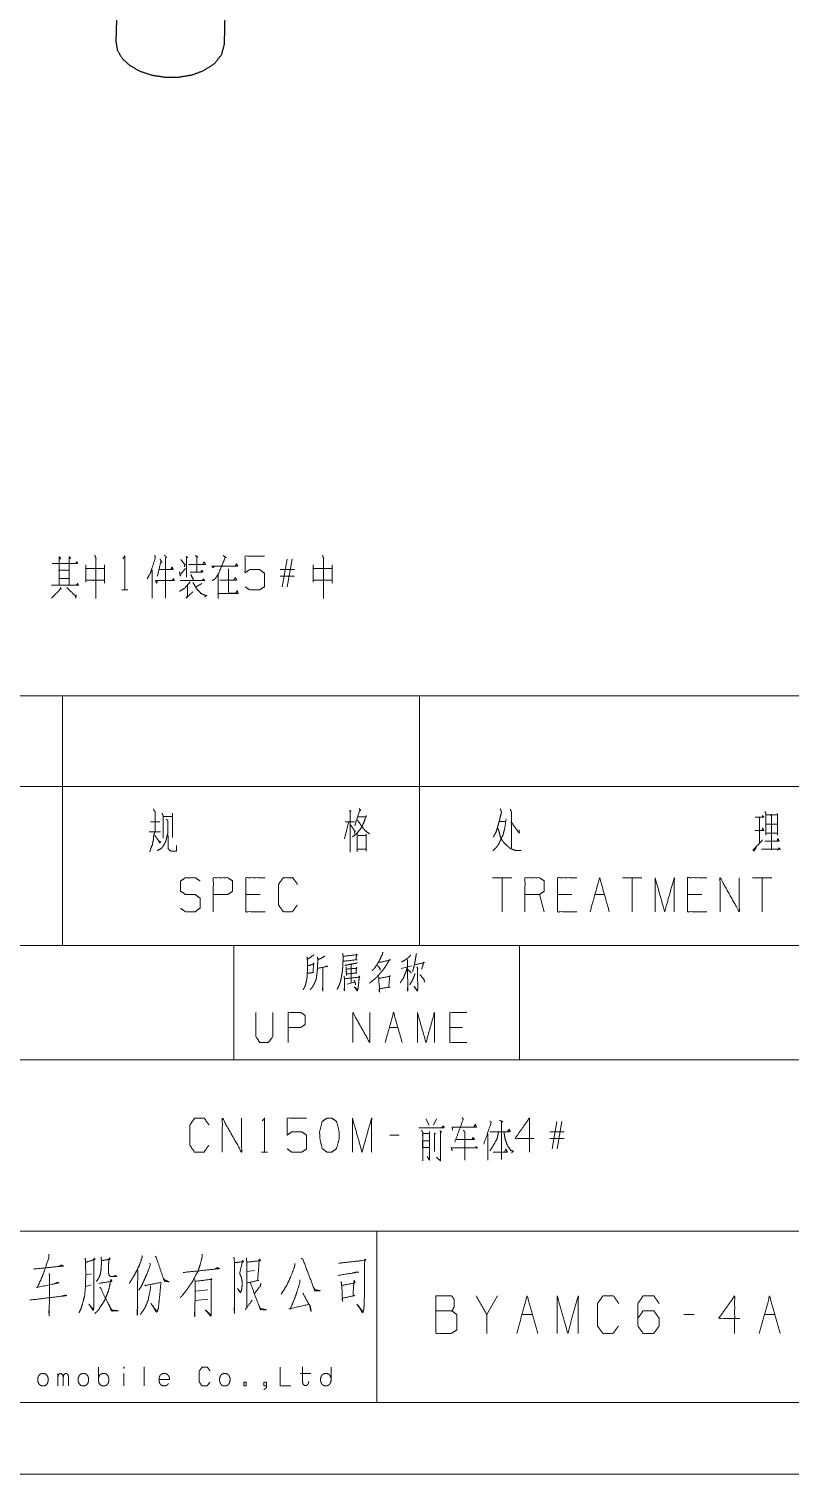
# Model space of a CAD drawing. Header units: millimetres. Extents: x 0 to 420, y 0 to 297.
# Drawn here: x 310.6 to 363.9, y 0 to 101.1 of the extents above; entities that cross this region are included whole.
import ezdxf

# ---------------------------------------------------------------- set-up
doc = ezdxf.new("R2010")
doc.units = ezdxf.units.MM
doc.layers.add('101', color=7, linetype='Continuous', true_color=0xffffff)

msp = doc.modelspace()

# ---------------------------------------------------------------- linework, layer by layer
at = {"layer": '101', "color": 92, "linetype": 'Continuous', "lineweight": 25}
for p, q in [((319.36, 206.63), (316.74, 100.24)), ((324.34, 100.06), (326.94, 205.72))]:
    msp.add_line(p, q, dxfattribs=at)
at = {"layer": '101', "color": 72, "linetype": 'Continuous', "lineweight": 18}
for p, q in [((328.39, 62.1), (328.73, 64.03)), ((329.08, 64.03), (328.74, 62.1)), ((319.27, 63.28), (319.27, 61.3)), ((329.24, 63.3), (328.23, 63.3)), ((329.24, 62.83), (328.23, 62.83)), ((317.15, 61.88), (317.57, 61.88)), ((322.75, 62.33), (322.37, 62.1)), ((283, 54.46), (313, 54.46)), ((313, 54.46), (338, 54.46)), ((313, 54.46), (313, 48.11)), ((338, 54.46), (368, 54.46)), ((338, 54.46), (338, 48.11)), ((283, 48.11), (313, 48.11)), ((313, 48.11), (313, 37)), ((313, 48.11), (338, 48.11)), ((338, 48.11), (368, 48.11)), ((338, 48.11), (338, 37)), ((319.15, 45.65), (319.82, 45.65)), ((320.1, 46.03), (320.7, 46.03)), ((320.7, 46.25), (320.7, 44.55)), ((333.02, 45.6), (332.74, 44.45)), ((343.6, 45.68), (344.03, 45.68)), ((361.81, 45.95), (361.81, 44.13)), ((319.06, 44.95), (319.87, 44.95)), ((362.25, 45.48), (363.03, 45.48)), ((344.45, 41.74), (343.11, 41.74)), ((343.78, 41.74), (343.78, 39.36)), ((353.56, 41.74), (352.21, 41.74)), ((352.88, 41.74), (352.88, 39.36)), ((362.66, 41.74), (361.32, 41.74)), ((361.99, 41.74), (361.99, 39.36)), ((326.85, 40.56), (325.84, 40.56)), ((346.73, 39.36), (346.39, 40.56)), ((348.67, 40.56), (347.66, 40.56)), ((350.27, 40.56), (350.94, 40.56)), ((357.77, 40.56), (356.76, 40.56)), ((283, 37), (313, 37)), ((313, 37), (338, 37)), ((338, 37), (368, 37)), ((333.22, 35.67), (333.2, 34.36)), ((336.72, 35.38), (337.43, 35.58)), ((332.92, 34.28), (333.47, 34.43)), ((335.89, 31.26), (336.48, 31.26)), ((341.01, 31.26), (340.12, 31.26)), ((338.43, 24.86), (338.68, 24.41)), ((339.19, 24.86), (338.98, 24.41)), ((347.28, 22.76), (347.61, 24.68)), ((347.96, 24.68), (347.63, 22.76)), ((336.58, 23.73), (335.91, 23.73)), ((342.78, 23.81), (342.78, 21.96)), ((348.12, 23.96), (347.12, 23.96)), ((348.12, 23.48), (347.12, 23.48)), ((326.93, 22.53), (327.35, 22.53)), ((342.04, 22.78), (341.95, 22.96)), ((344.03, 22.73), (343.94, 22.53)), ((338.52, 22.23), (338.7, 21.96)), ((323.85, 14.45), (323.66, 14.35)), ((326.44, 14.25), (325.93, 14.18)), ((315.02, 14.01), (314.63, 13.94)), ((315, 13.25), (314.63, 13.14)), ((323.17, 12.9), (322.32, 12.8)), ((322.32, 12.14), (323.17, 12.25)), ((343.45, 12.47), (342.71, 11.17)), ((345.17, 11.17), (345.91, 11.17)), ((357.23, 11.17), (356.49, 11.17)), ((362.14, 11.17), (362.88, 11.17)), ((315.51, 6.52), (315.51, 7.48)), ((318.71, 7.5), (318.71, 6.17)), ((312.68, 6.17), (312.68, 7.04)), ((317.3, 7.04), (317.3, 6.17)), ((329.66, 7.04), (330.39, 7.04))]:
    msp.add_line(p, q, dxfattribs=at)
at = {"layer": '101', "color": 133, "linetype": 'Continuous', "lineweight": 18}
for p, q in [((235, 37), (415, 37)), ((325, 37), (325, 29)), ((345, 37), (345, 29)), ((235, 29), (415, 29)), ((285, 17), (394, 17)), ((335, 17), (335, 5)), ((25, 5), (415, 5)), ((235, 5), (415, 5)), ((0, 0), (420, 0))]:
    msp.add_line(p, q, dxfattribs=at)
at = {"layer": '101', "color": 92, "linetype": 'Continuous', "lineweight": 25}
for points, knots in [([(316.74, 100.24), (316.84, 99.65), (317.17, 99.08), (317.72, 98.58), (318.43, 98.18), (319.28, 97.9), (320.21, 97.76), (321.15, 97.77), (322.06, 97.92), (322.87, 98.22)], [0, 0, 0.082155, 0.17113, 0.270958, 0.382292, 0.503167, 0.62994, 0.758073, 0.882839, 1, 1]), ([(322.87, 98.22), (323.65, 98.72), (324.15, 99.36), (324.34, 100.06)], [0, 0, 0.376778, 0.704976, 1, 1])]:
    msp.add_open_spline(points, degree=1, knots=knots, dxfattribs=at)
at = {"layer": '101', "color": 72, "linetype": 'Continuous', "lineweight": 18}
for points, knots in [([(312.76, 64.2), (312.88, 64.1), (312.77, 64), (312.77, 64.2), (312.77, 62.2), (312.77, 63.73), (312.26, 63.73), (314.08, 63.73), (313.46, 63.73), (313.46, 64.18), (313.46, 62.2), (313.46, 63.25), (312.76, 63.25), (312.76, 62.68), (313.46, 62.68), (313.46, 62.2), (312.23, 62.2), (314.13, 62.2), (314.05, 62.33), (313.96, 62.2)], [0, 0, 0.009716, 0.018618, 0.030834, 0.152987, 0.246129, 0.277435, 0.388626, 0.426409, 0.453894, 0.574521, 0.638651, 0.681832, 0.716951, 0.760132, 0.789143, 0.86471, 0.9813, 0.99065, 1, 1]), ([(313.48, 64.05), (313.57, 64.13), (313.46, 64.2)], [0, 0, 0.471557, 1, 1]), ([(313.92, 63.73), (314.01, 63.85), (314.06, 63.73)], [0, 0, 0.529932, 1, 1]), ([(315.26, 64.3), (315.35, 64.08), (315.33, 64.13), (315.33, 61.28), (315.33, 62.55), (314.66, 62.55), (315.93, 62.55), (315.93, 62.35), (315.93, 63.63), (315.93, 63.38), (314.63, 63.38), (314.63, 63.63), (314.63, 62.43)], [0, 0, 0.022286, 0.027174, 0.289921, 0.407465, 0.469385, 0.586709, 0.605147, 0.722692, 0.74574, 0.866322, 0.88937, 1, 1]), ([(317.22, 64.05), (317.36, 64.25), (317.36, 61.88)], [0, 0, 0.093486, 1, 1]), ([(319.46, 64.3), (319.5, 64.13), (319.25, 63.35), (319.16, 63.05), (319.05, 62.88), (318.93, 62.65)], [0, 0, 0.101083, 0.561692, 0.738766, 0.854618, 1, 1]), ([(319.83, 64.05), (319.96, 63.78), (319.89, 63.88), (319.64, 62.83)], [0, 0, 0.200665, 0.282157, 1, 1]), ([(320.15, 64.3), (320.29, 64.13), (320.22, 64.2), (320.22, 61.3)], [0, 0, 0.069699, 0.101632, 1, 1]), ([(321.28, 64), (321.58, 63.63), (321.58, 63.7), (321.54, 63.5)], [0, 0, 0.633412, 0.732278, 1, 1]), ([(321.65, 64.23), (321.77, 64.13), (321.68, 64.2), (321.68, 62.78)], [0, 0, 0.093574, 0.161755, 1, 1]), ([(321.83, 63.65), (323.03, 63.65), (322.92, 63.83), (322.83, 63.73)], [0, 0, 0.780464, 0.913342, 1, 1]), ([(322.29, 64.28), (322.48, 64.18), (322.41, 64.2), (322.41, 63.13), (321.93, 63.13), (322.85, 63.13), (322.75, 63.25), (322.66, 63.1)], [0, 0, 0.070461, 0.094626, 0.44107, 0.594866, 0.891065, 0.943892, 1, 1]), ([(324.26, 64.28), (324.47, 64.13), (324.4, 64.18), (323.94, 63.05), (323.77, 62.78), (323.68, 62.65), (323.48, 62.53)], [0, 0, 0.114304, 0.152403, 0.687105, 0.830943, 0.898298, 1, 1]), ([(325.78, 62.1), (326.11, 61.88), (326.8, 61.88), (327.14, 62.1), (327.14, 63.05), (326.8, 63.3), (326.11, 63.3), (325.78, 63.08), (325.78, 64.25), (327.14, 64.25)], [0, 0, 0.062229, 0.168345, 0.230571, 0.376816, 0.441264, 0.547379, 0.609609, 0.79049, 1, 1]), ([(331.2, 64.3), (331.29, 64.08), (331.27, 64.13), (331.27, 61.28), (331.27, 62.55), (330.6, 62.55), (331.87, 62.55), (331.87, 62.35), (331.87, 63.63), (331.87, 63.38), (330.56, 63.38), (330.56, 63.63), (330.56, 62.43)], [0, 0, 0.022286, 0.027175, 0.289922, 0.407467, 0.469388, 0.58671, 0.605148, 0.722693, 0.745741, 0.866322, 0.88937, 1, 1]), ([(319.76, 63.3), (320.75, 63.3), (320.68, 63.48), (320.59, 63.3)], [0, 0, 0.720073, 0.857382, 1, 1]), ([(321.19, 63.15), (321.26, 62.83), (321.24, 62.93), (321.61, 63.38)], [0, 0, 0.326889, 0.426695, 1, 1]), ([(321.99, 62.95), (322.13, 62.65), (322.16, 62.7), (322.16, 62.55)], [0, 0, 0.610909, 0.723701, 1, 1]), ([(323.64, 63.53), (323.55, 63.43), (323.48, 63.53), (325.27, 63.53), (325.2, 63.7), (325.09, 63.58)], [0, 0, 0.055754, 0.106913, 0.85267, 0.931517, 1, 1]), ([(323.89, 63.05), (323.89, 61.28), (323.89, 61.63), (325.3, 61.63), (325.23, 61.83), (325.13, 61.65), (324.63, 61.65), (324.63, 63.35), (324.63, 62.55), (324.01, 62.55), (325.2, 62.55), (325.11, 62.75), (324.99, 62.6)], [0, 0, 0.193637, 0.231819, 0.386074, 0.409215, 0.431539, 0.485528, 0.670984, 0.758258, 0.825745, 0.954935, 0.978789, 1, 1]), ([(312.84, 62.05), (312.91, 61.93), (312.9, 61.98), (312.23, 61.3)], [0, 0, 0.124997, 0.171159, 1, 1]), ([(313.3, 62.05), (313.96, 61.4), (313.96, 61.53), (313.92, 61.3)], [0, 0, 0.723286, 0.82134, 1, 1]), ([(319.64, 62.53), (319.6, 62.35), (319.51, 62.53), (320.84, 62.53), (320.75, 62.68), (320.72, 62.55)], [0, 0, 0.089081, 0.186896, 0.84832, 0.935185, 1, 1]), ([(321.95, 62.45), (321.67, 62.13), (321.53, 61.98), (321.19, 61.78)], [0, 0, 0.41915, 0.619717, 1, 1]), ([(321.24, 62.53), (322.96, 62.53), (322.87, 62.65), (322.78, 62.55)], [0, 0, 0.856803, 0.93331, 1, 1]), ([(321.76, 62.2), (321.76, 61.48), (321.65, 61.3), (322.13, 61.75)], [0, 0, 0.457254, 0.586308, 1, 1]), ([(322.13, 62.4), (322.37, 62), (322.67, 61.65), (323.03, 61.48), (323.1, 61.5), (322.96, 61.38)], [0, 0, 0.295856, 0.586011, 0.834126, 0.881292, 1, 1]), ([(319.36, 46.55), (319.48, 46.35), (319.48, 45), (319.39, 44.7), (319.36, 44.38), (319.29, 44.03), (319.2, 43.83), (319.11, 43.55)], [0, 0, 0.076125, 0.513098, 0.614331, 0.720148, 0.835726, 0.906504, 1, 1]), ([(333.78, 46.58), (333.88, 46.43), (333.81, 46.45), (333.46, 45.37)], [0, 0, 0.132126, 0.186059, 1, 1]), ([(343.65, 46.55), (343.74, 46.33), (343.65, 46), (343.62, 45.83), (343.55, 45.6), (343.48, 45.35), (343.41, 45.12), (343.35, 44.93), (343.27, 44.77), (343.16, 44.6)], [0, 0, 0.116541, 0.278918, 0.364993, 0.478696, 0.603951, 0.71766, 0.817412, 0.901346, 1, 1]), ([(344.36, 46.53), (344.43, 46.35), (344.43, 43.83)], [0, 0, 0.06955, 1, 1]), ([(320.26, 45.83), (320.38, 45.73), (320.38, 44.85), (320.3, 44.6), (320.26, 44.38), (320.19, 44.2), (320.05, 43.95), (319.91, 43.78), (319.62, 43.63)], [0, 0, 0.062435, 0.405831, 0.509895, 0.599279, 0.673351, 0.786072, 0.874364, 1, 1]), ([(319.96, 46.25), (320.05, 46.1), (320.05, 44.5)], [0, 0, 0.098129, 1, 1]), ([(333.09, 46.45), (333.19, 46.35), (333.14, 46.43), (333.14, 43.53), (333.14, 45.65), (332.79, 45.65), (333.44, 45.65)], [0, 0, 0.023247, 0.037896, 0.500409, 0.839319, 0.895699, 1, 1]), ([(333.71, 46), (334.26, 46), (334.27, 46.1), (334.11, 45.62), (333.88, 45.18), (333.62, 44.85), (333.3, 44.6)], [0, 0, 0.220966, 0.26192, 0.463932, 0.667691, 0.836831, 1, 1]), ([(333.64, 45.78), (333.81, 45.55), (334.01, 45.25), (334.18, 45.05), (334.5, 44.8)], [0, 0, 0.21756, 0.48939, 0.692342, 1, 1]), ([(344.06, 45.85), (343.95, 45.12), (343.88, 44.9), (343.85, 44.73), (343.74, 44.55), (343.65, 44.35), (343.6, 44.2), (343.48, 44), (343.37, 43.85), (343.14, 43.63)], [0, 0, 0.296653, 0.392139, 0.46442, 0.547269, 0.635793, 0.700209, 0.795421, 0.869798, 1, 1]), ([(344.4, 45.65), (344.98, 44.85), (344.98, 45.08)], [0, 0, 0.814824, 1, 1]), ([(361.49, 45.98), (362.1, 45.98), (362.02, 46.08), (361.99, 45.95)], [0, 0, 0.704243, 0.847777, 1, 1]), ([(362.17, 46.38), (362.25, 46.22), (362.25, 44.73), (362.25, 44.85), (363.07, 44.85), (363.07, 44.73), (363.07, 46.22), (363.07, 46.13), (362.25, 46.13), (362.64, 46.13), (362.64, 43.73), (361.94, 43.73), (363.28, 43.73), (363.19, 43.78), (363.17, 43.83), (363.07, 43.67)], [0, 0, 0.016856, 0.162098, 0.174201, 0.252928, 0.265031, 0.410272, 0.419955, 0.498682, 0.536334, 0.76872, 0.837175, 0.967244, 0.977077, 0.982211, 1, 1]), ([(319.47, 44.7), (319.82, 44.18), (319.87, 44.23), (319.73, 44.33)], [0, 0, 0.720064, 0.802978, 1, 1]), ([(320.4, 44.7), (320.4, 43.78), (320.49, 43.65), (320.63, 43.6), (320.99, 43.6), (320.99, 43.98)], [0, 0, 0.472764, 0.551003, 0.627661, 0.808338, 1, 1]), ([(333.18, 45.43), (333.48, 44.95), (333.48, 45.02), (333.44, 44.83)], [0, 0, 0.668993, 0.75826, 1, 1]), ([(333.62, 44.8), (333.62, 43.55), (333.62, 43.73), (334.26, 43.73), (334.26, 43.6), (334.26, 44.8), (334.26, 44.68), (333.69, 44.68)], [0, 0, 0.306605, 0.34953, 0.505604, 0.536265, 0.830605, 0.861265, 1, 1]), ([(343.48, 45.2), (343.55, 45.02), (343.6, 44.83), (343.64, 44.65), (343.81, 44.3), (343.9, 44.2), (344.15, 43.95), (344.29, 43.83), (344.47, 43.73), (344.71, 43.65), (344.94, 43.65), (345.12, 43.63)], [0, 0, 0.075192, 0.15762, 0.228747, 0.384949, 0.438119, 0.578251, 0.653441, 0.734337, 0.837345, 0.928883, 1, 1]), ([(361.48, 45.05), (362.1, 45.05), (362.02, 45.2), (361.99, 45.08)], [0, 0, 0.676561, 0.857934, 1, 1]), ([(361.57, 43.85), (361.41, 43.6), (361.34, 43.67), (362.02, 44.38)], [0, 0, 0.214427, 0.289033, 1, 1]), ([(362.17, 44.3), (363.17, 44.3), (363.1, 44.48), (363.03, 44.33)], [0, 0, 0.739673, 0.878255, 1, 1]), ([(321.27, 39.59), (321.6, 39.36), (322.29, 39.36), (322.63, 39.61), (322.63, 40.31), (322.29, 40.56), (321.62, 40.56), (321.27, 40.79), (321.27, 41.51), (321.62, 41.74), (322.29, 41.74), (322.63, 41.51)], [0, 0, 0.068037, 0.184055, 0.25452, 0.372335, 0.4428, 0.555844, 0.626371, 0.748393, 0.81892, 0.931964, 1, 1]), ([(323.56, 39.36), (323.56, 41.74), (324.57, 41.74), (324.91, 41.51), (324.91, 40.79), (324.55, 40.56), (323.56, 40.56)], [0, 0, 0.401147, 0.571311, 0.639588, 0.762044, 0.832821, 1, 1]), ([(327.18, 39.36), (325.84, 39.36), (325.84, 41.74), (327.18, 41.74)], [0, 0, 0.26539, 0.73461, 1, 1]), ([(329.44, 39.84), (329.11, 39.36), (328.45, 39.36), (328.12, 39.84), (328.12, 41.26), (328.45, 41.74), (329.12, 41.74), (329.46, 41.26)], [0, 0, 0.114568, 0.243366, 0.357936, 0.638584, 0.753154, 0.885433, 1, 1]), ([(345.38, 39.36), (345.38, 41.74), (346.39, 41.74), (346.73, 41.51), (346.73, 40.79), (346.39, 40.56), (345.38, 40.56)], [0, 0, 0.400951, 0.571036, 0.639278, 0.761673, 0.829915, 1, 1]), ([(349, 39.36), (347.66, 39.36), (347.66, 41.74), (349, 41.74)], [0, 0, 0.26539, 0.73461, 1, 1]), ([(349.94, 39.36), (350.61, 41.74), (351.28, 39.36)], [0, 0, 0.499999, 1, 1]), ([(354.49, 39.36), (354.49, 41.74), (355.16, 39.36), (355.83, 41.74), (355.83, 39.36)], [0, 0, 0.245192, 0.500001, 0.754808, 1, 1]), ([(358.11, 39.36), (356.76, 39.36), (356.76, 41.74), (358.11, 41.74)], [0, 0, 0.26539, 0.73461, 1, 1]), ([(359.04, 39.36), (359.04, 41.74), (360.38, 39.36), (360.38, 41.74)], [0, 0, 0.317574, 0.682426, 1, 1]), ([(332.63, 36.46), (332.64, 36.26), (332.64, 35.91), (332.63, 35.58), (332.61, 35.36), (332.58, 35.07), (332.53, 34.83), (332.49, 34.56), (332.42, 34.36), (332.35, 34.16), (332.22, 33.92)], [0, 0, 0.076503, 0.212087, 0.33934, 0.424292, 0.535105, 0.630037, 0.733301, 0.813245, 0.895183, 1, 1]), ([(335.42, 36.53), (335.4, 36.37), (335.22, 36.02), (335.11, 35.8), (334.98, 35.6), (334.83, 35.38), (334.67, 35.22)], [0, 0, 0.101774, 0.363754, 0.525154, 0.678922, 0.85608, 1, 1]), ([(337.78, 36.44), (337.76, 36.33), (337.68, 35.87), (337.62, 35.56), (337.51, 35.18)], [0, 0, 0.086565, 0.451629, 0.696477, 1, 1]), ([(330.63, 36.35), (330.57, 36.31), (330.14, 36.02), (330.11, 36.2), (330.16, 36.02), (330.16, 35.45), (330.14, 35.09), (330.13, 34.85), (330.1, 34.61), (330.05, 34.39), (329.99, 34.16), (329.91, 34.01), (329.85, 33.88)], [0, 0, 0.024363, 0.186803, 0.243942, 0.302154, 0.485024, 0.597668, 0.675195, 0.753199, 0.825098, 0.89819, 0.953346, 1, 1]), ([(330.19, 35.03), (330.22, 35.05), (330.58, 35.11), (330.54, 35.09), (330.58, 35.78), (330.61, 35.69), (330.18, 35.58)], [0, 0, 0.022681, 0.239273, 0.269981, 0.676983, 0.732557, 1, 1]), ([(331.36, 36.26), (331.11, 36.09), (330.88, 36.02), (330.85, 36.2), (330.88, 35.93), (330.86, 35.67), (330.85, 35.38), (330.83, 35.14), (330.8, 34.92), (330.77, 34.67), (330.72, 34.5), (330.64, 34.36), (330.57, 34.21), (330.49, 34.08), (330.41, 33.97), (330.33, 33.88)], [0, 0, 0.096319, 0.172937, 0.229415, 0.313416, 0.396985, 0.487495, 0.564125, 0.634336, 0.711437, 0.768975, 0.817388, 0.871906, 0.920319, 0.962889, 1, 1]), ([(330.86, 35.4), (331.57, 35.53), (331.52, 35.56), (331.44, 35.51)], [0, 0, 0.834819, 0.895271, 1, 1]), ([(331.22, 35.45), (331.22, 33.81), (331.21, 33.92), (331.22, 34.1)], [0, 0, 0.849783, 0.907772, 1, 1]), ([(332.67, 36.24), (333.64, 36.35), (333.59, 36.39), (333.55, 36), (333.63, 36), (332.66, 35.89)], [0, 0, 0.39108, 0.416924, 0.577585, 0.60892, 1, 1]), ([(333.63, 35.8), (333.58, 35.75), (333.19, 35.69), (332.97, 35.64), (332.77, 35.6)], [0, 0, 0.07226, 0.516589, 0.766867, 1, 1]), ([(332.85, 35.49), (332.86, 35.34), (332.89, 34.89), (332.88, 35), (333.61, 35.07), (333.55, 35.07), (333.59, 35.47), (333.63, 35.4), (332.86, 35.34)], [0, 0, 0.056492, 0.217482, 0.258029, 0.525926, 0.548635, 0.694164, 0.720796, 1, 1]), ([(335.2, 35.84), (335.25, 35.82), (335.95, 35.98), (335.9, 36.02), (335.78, 35.8), (335.64, 35.56), (335.5, 35.36), (335.34, 35.16), (335.17, 34.96), (334.98, 34.76), (334.78, 34.58), (334.62, 34.47), (334.5, 34.36)], [0, 0, 0.017093, 0.254607, 0.275864, 0.359629, 0.452278, 0.53264, 0.616084, 0.70281, 0.792986, 0.881828, 0.944963, 1, 1]), ([(335.03, 35.6), (335.06, 35.58), (335.23, 35.38), (335.25, 35.27), (335.19, 35.42)], [0, 0, 0.066028, 0.519581, 0.712132, 1, 1]), ([(337.15, 35.47), (337.06, 35.18), (336.95, 34.94), (336.86, 34.69), (336.76, 34.56), (336.65, 34.39)], [0, 0, 0.251918, 0.474135, 0.691326, 0.826694, 1, 1]), ([(337.37, 36.35), (337.34, 36.26), (337.14, 36.09), (336.92, 35.93), (336.73, 35.84)], [0, 0, 0.111856, 0.433088, 0.752703, 1, 1]), ([(337.15, 36.02), (337.17, 34.28), (337.18, 33.79), (337.15, 33.88), (337.17, 34.08)], [0, 0, 0.691283, 0.883884, 0.921006, 1, 1]), ([(337.81, 35.49), (337.89, 35.38), (337.85, 35.4), (337.87, 34.23), (337.87, 33.94), (337.85, 33.79), (337.61, 34.14), (337.85, 33.83)], [0, 0, 0.051678, 0.066298, 0.513635, 0.623349, 0.682727, 0.848098, 1, 1]), ([(337.65, 35.64), (338.35, 35.8), (338.29, 35.82), (338.15, 35.34)], [0, 0, 0.557066, 0.608364, 1, 1]), ([(332.72, 34.85), (332.74, 34.65), (332.75, 34.14), (332.74, 33.81), (332.72, 33.9), (332.75, 34.12)], [0, 0, 0.147471, 0.523364, 0.768667, 0.835021, 1, 1]), ([(332.75, 34.67), (333.81, 34.78), (333.78, 34.85), (333.77, 34.74), (333.72, 34.23), (333.7, 34.03), (333.64, 33.81), (333.44, 34.1), (333.66, 33.88)], [0, 0, 0.374083, 0.399749, 0.43883, 0.61759, 0.687458, 0.767887, 0.891105, 1, 1]), ([(333.42, 34.56), (333.49, 34.39), (333.52, 34.25)], [0, 0, 0.579215, 1, 1]), ([(335.11, 34.81), (335.14, 34.74), (335.17, 34.19), (335.19, 34.12), (335.19, 33.72), (335.17, 33.9), (335.17, 33.97), (335.94, 34.08), (335.84, 34.08), (335.92, 34.89), (335.95, 34.85), (335.9, 34.83), (335.15, 34.69)], [0, 0, 0.018828, 0.160986, 0.178485, 0.280676, 0.326272, 0.343303, 0.542024, 0.566111, 0.777126, 0.791033, 0.804348, 1, 1]), ([(337.17, 35.31), (337.37, 35.14), (337.42, 35.05)], [0, 0, 0.729109, 1, 1]), ([(337.67, 35.03), (337.65, 34.92), (337.48, 34.52), (337.31, 34.25)], [0, 0, 0.129619, 0.632946, 1, 1]), ([(338.03, 34.96), (338.31, 34.61), (338.35, 34.43)], [0, 0, 0.711821, 1, 1]), ([(326.54, 32.3), (326.54, 30.62), (326.82, 30.2), (327.41, 30.2), (327.73, 30.62), (327.73, 32.3)], [0, 0, 0.337151, 0.438599, 0.557782, 0.662849, 1, 1]), ([(328.8, 30.2), (328.8, 32.3), (329.69, 32.3), (329.99, 32.1), (329.99, 31.46), (329.68, 31.26), (328.8, 31.26)], [0, 0, 0.401145, 0.571312, 0.639588, 0.762043, 0.832818, 1, 1]), ([(333.33, 30.2), (333.33, 32.3), (334.51, 30.2), (334.51, 32.3)], [0, 0, 0.317574, 0.682426, 1, 1]), ([(337.85, 30.2), (337.85, 32.3), (338.45, 30.2), (339.04, 32.3), (339.04, 30.2)], [0, 0, 0.245192, 0.5, 0.754808, 1, 1]), ([(341.3, 30.2), (340.12, 30.2), (340.12, 32.3), (341.3, 32.3)], [0, 0, 0.265389, 0.734611, 1, 1]), ([(323.24, 23.01), (322.91, 22.53), (322.25, 22.53), (321.92, 23.01), (321.92, 24.43), (322.25, 24.91), (322.92, 24.91), (323.26, 24.43)], [0, 0, 0.114567, 0.243366, 0.357935, 0.638584, 0.753154, 0.885433, 1, 1]), ([(324.19, 22.53), (324.19, 24.91), (325.54, 22.53), (325.54, 24.91)], [0, 0, 0.317574, 0.682426, 1, 1]), ([(327, 24.71), (327.14, 24.91), (327.14, 22.53)], [0, 0, 0.093491, 1, 1]), ([(328.73, 22.76), (329.06, 22.53), (329.75, 22.53), (330.09, 22.76), (330.09, 23.71), (329.75, 23.96), (329.06, 23.96), (328.73, 23.73), (328.73, 24.91), (330.09, 24.91)], [0, 0, 0.062227, 0.168345, 0.230572, 0.376816, 0.441264, 0.547382, 0.609609, 0.79049, 1, 1]), ([(331.85, 22.53), (332.19, 22.78), (332.37, 23.48), (332.37, 23.96), (332.19, 24.68), (331.85, 24.91), (331.52, 24.91), (331.18, 24.68), (331, 23.96), (331.02, 23.48), (331.18, 22.78), (331.52, 22.53), (331.85, 22.53)], [0, 0, 0.067524, 0.18397, 0.260583, 0.380942, 0.446139, 0.500306, 0.565503, 0.685863, 0.762528, 0.878309, 0.945833, 1, 1]), ([(333.3, 22.53), (333.3, 24.91), (333.97, 22.53), (334.64, 24.91), (334.64, 22.53)], [0, 0, 0.245192, 0.5, 0.754808, 1, 1]), ([(337.94, 24.23), (339.72, 24.23), (339.67, 24.38), (339.55, 24.26)], [0, 0, 0.842003, 0.917042, 1, 1]), ([(340.3, 24.08), (340.29, 24.28), (341.98, 24.28), (341.9, 24.48), (341.81, 24.31)], [0, 0, 0.086833, 0.820653, 0.915215, 1, 1]), ([(340.98, 24.96), (341.06, 24.83), (340.46, 23.23)], [0, 0, 0.082203, 1, 1]), ([(342.92, 24.71), (343.02, 24.61), (342.49, 23.08)], [0, 0, 0.082808, 1, 1]), ([(343.61, 24.76), (343.82, 24.66), (343.73, 24.63), (343.73, 22.01)], [0, 0, 0.079453, 0.110576, 1, 1]), ([(346.02, 23.48), (344.68, 23.48), (345.69, 24.91), (345.69, 22.53)], [0, 0, 0.245869, 0.565295, 1, 1]), ([(338.15, 24.06), (338.22, 23.88), (338.22, 21.93), (338.22, 23.83), (338.7, 23.83), (338.7, 23.96), (338.7, 21.96), (338.7, 23.33), (338.2, 23.33), (338.2, 22.86), (338.68, 22.86)], [0, 0, 0.019945, 0.226007, 0.426786, 0.477218, 0.490427, 0.701773, 0.847074, 0.899373, 0.949568, 1, 1]), ([(339.04, 23.88), (339.12, 23.81), (339.05, 23.83), (339.05, 22.58)], [0, 0, 0.080448, 0.1325, 1, 1]), ([(339.42, 24.03), (339.55, 23.93), (339.46, 24.01), (339.46, 21.93), (339.18, 22.18)], [0, 0, 0.058324, 0.10082, 0.861608, 1, 1]), ([(340.53, 23.41), (341.84, 23.41), (341.75, 23.56), (341.67, 23.41)], [0, 0, 0.789753, 0.89488, 1, 1]), ([(341.08, 24.06), (341.17, 23.93), (341.17, 21.96)], [0, 0, 0.071939, 1, 1]), ([(342.93, 23.96), (344.35, 23.96), (344.28, 24.13), (344.17, 24.01)], [0, 0, 0.800375, 0.907209, 1, 1]), ([(343.52, 23.91), (343.43, 23.48), (343.2, 23.06), (342.93, 22.63)], [0, 0, 0.306098, 0.646781, 1, 1]), ([(343.91, 23.93), (343.98, 23.48), (344.12, 23.06), (344.37, 22.66), (344.53, 22.61), (344.58, 22.63), (344.44, 22.48)], [0, 0, 0.252324, 0.500432, 0.760971, 0.853341, 0.885811, 1, 1]), ([(340.29, 22.63), (340.22, 22.83), (342.05, 22.83), (341.95, 22.88)], [0, 0, 0.097866, 0.945905, 1, 1]), ([(343.16, 22.53), (344.15, 22.53), (344.03, 22.76)], [0, 0, 0.794019, 1, 1]), ([(312.05, 15.39), (312.05, 15.18), (311.73, 14.21), (311.51, 13.66), (311.24, 13.07), (311.2, 13.07), (312.76, 13.38), (312.66, 13.42), (312.44, 13.32)], [0, 0, 0.046524, 0.275032, 0.408545, 0.553501, 0.564465, 0.92219, 0.945453, 1, 1]), ([(314.66, 14.83), (315.29, 15.04), (315.2, 15.11), (315.2, 11.76), (315.17, 11.52), (315.15, 11.45), (314.85, 11.9), (315.15, 11.52)], [0, 0, 0.122094, 0.143965, 0.756447, 0.800872, 0.814266, 0.912285, 1, 1]), ([(315.71, 15.21), (315.73, 14.87), (315.71, 14.42), (315.66, 14.04), (315.56, 13.76), (315.44, 13.56), (315.37, 13.49)], [0, 0, 0.190955, 0.438946, 0.650198, 0.811822, 0.94447, 1, 1]), ([(318.59, 15.28), (318.56, 15.11), (318.39, 14.63), (318.22, 14.28), (318, 13.87), (317.83, 13.59), (317.68, 13.35)], [0, 0, 0.081145, 0.319756, 0.499049, 0.717311, 0.868474, 1, 1]), ([(319.49, 15.25), (319.56, 15.18), (320.12, 13.52), (320.46, 13.45), (320.15, 13.59), (320.05, 13.73)], [0, 0, 0.037082, 0.681737, 0.810185, 0.937687, 1, 1]), ([(322.78, 15.39), (322.78, 15.21), (322.63, 14.63), (322.49, 14.21), (322.34, 13.94), (322.07, 13.42), (321.68, 12.87), (321.41, 12.52), (321.24, 12.35)], [0, 0, 0.049752, 0.224095, 0.350741, 0.440842, 0.608969, 0.803946, 0.929998, 1, 1]), ([(325, 15.18), (325.05, 14.76), (325.05, 11.25), (325.02, 11.52), (325.05, 11.83)], [0, 0, 0.092137, 0.86992, 0.931161, 1, 1]), ([(310.98, 14.35), (313.05, 14.56), (312.95, 14.63), (312.68, 14.52)], [0, 0, 0.836554, 0.884532, 1, 1]), ([(314.59, 15.14), (314.61, 14.87), (314.63, 14.01), (314.61, 13.18), (314.56, 12.52), (314.41, 11.94), (314.27, 11.52), (314.15, 11.28)], [0, 0, 0.070329, 0.28934, 0.499598, 0.66644, 0.819873, 0.931329, 1, 1]), ([(315.76, 14.94), (316.34, 15.04), (316.27, 15.14), (316.22, 14.63), (316.22, 14.18), (316.24, 13.94), (316.37, 13.83), (316.81, 13.83), (316.71, 13.9), (316.54, 13.83)], [0, 0, 0.209703, 0.254415, 0.437769, 0.595975, 0.681595, 0.738019, 0.892888, 0.935041, 1, 1]), ([(318.27, 14.25), (318.24, 11.14), (318.22, 11.42), (318.27, 11.69)], [0, 0, 0.847819, 0.923473, 1, 1]), ([(319.12, 14.76), (319.15, 14.63), (318.93, 14.04), (318.83, 13.83), (318.68, 13.49), (318.54, 13.18), (318.34, 12.87)], [0, 0, 0.067376, 0.36846, 0.478481, 0.658656, 0.823687, 1, 1]), ([(321.46, 14.11), (324, 14.38), (323.85, 14.45)], [0, 0, 0.940373, 1, 1]), ([(325.07, 14.8), (325.68, 14.87), (325.61, 14.94), (325.41, 14.07), (325.41, 14.01), (325.46, 13.9), (325.53, 13.73), (325.58, 13.49), (325.58, 13.28), (325.56, 13.04), (325.53, 12.87), (325.46, 12.69), (325.24, 13), (325.46, 12.73)], [0, 0, 0.163216, 0.189965, 0.42515, 0.443501, 0.473931, 0.523766, 0.589292, 0.644345, 0.7089, 0.755234, 0.805069, 0.906205, 1, 1]), ([(325.88, 15.14), (325.9, 14.83), (325.9, 11.66), (325.8, 11.52), (326.29, 12.18)], [0, 0, 0.069653, 0.779472, 0.817267, 1, 1]), ([(325.93, 14.83), (326.88, 14.94), (326.78, 15.04), (326.66, 13.56), (326.73, 13.56), (325.95, 13.38)], [0, 0, 0.276542, 0.317649, 0.747834, 0.768982, 1, 1]), ([(329.27, 14.73), (329.24, 14.49), (328.97, 13.8), (328.73, 13.28), (328.49, 12.87), (328.31, 12.59)], [0, 0, 0.102841, 0.416511, 0.658903, 0.86249, 1, 1]), ([(329.7, 15.11), (329.83, 15.04), (330.66, 12.83), (331.05, 12.83), (330.68, 12.9), (330.53, 13.14)], [0, 0, 0.039541, 0.705114, 0.815247, 0.920312, 1, 1]), ([(332.34, 14.76), (334.22, 14.97), (334.17, 15.07), (334.14, 14.56), (334.14, 12.63), (334.12, 11.87), (334.09, 11.52), (334.05, 11.35), (334.02, 11.28), (333.61, 11.9), (334.02, 11.38)], [0, 0, 0.261649, 0.277493, 0.349233, 0.616764, 0.72192, 0.769813, 0.794637, 0.804771, 0.908172, 1, 1]), ([(312.07, 14.04), (312.1, 13.87), (312.07, 11.07), (312.05, 11.35), (312.07, 11.69)], [0, 0, 0.048504, 0.826565, 0.903707, 1, 1]), ([(315.54, 13.35), (316.46, 13.49), (316.39, 13.63), (316.32, 13.25), (316.22, 12.83), (316.12, 12.59), (316.02, 12.31), (315.88, 12.04), (315.68, 11.76), (315.54, 11.52), (315.39, 11.35), (315.27, 11.25)], [0, 0, 0.248088, 0.28944, 0.391759, 0.504363, 0.573317, 0.650816, 0.73352, 0.823008, 0.897766, 0.957654, 1, 1]), ([(319.15, 13.18), (319.17, 13.04), (319, 12.18), (318.8, 11.69), (318.63, 11.42), (318.46, 11.18)], [0, 0, 0.064861, 0.471802, 0.712904, 0.863112, 1, 1]), ([(318.76, 13.25), (318.83, 13.18), (318.88, 13.21), (319.9, 13.42), (319.76, 12.07), (319.71, 11.59), (319.63, 11.38), (319.59, 11.31), (319.19, 11.94), (319.61, 11.38)], [0, 0, 0.021075, 0.033595, 0.252602, 0.536206, 0.63793, 0.683936, 0.701643, 0.855333, 1, 1]), ([(322.24, 13.63), (322.29, 13.49), (322.27, 11.21), (322.27, 11), (322.24, 11.21), (322.27, 11.45)], [0, 0, 0.047497, 0.786427, 0.853598, 0.921235, 1, 1]), ([(322.29, 13.49), (323.41, 13.63), (323.41, 13.69), (323.46, 13.63), (323.41, 13.59), (323.41, 11.18), (323.39, 11.04), (323, 11.49), (323.39, 11.11)], [0, 0, 0.224398, 0.238094, 0.254868, 0.266729, 0.746112, 0.77393, 0.891944, 1, 1]), ([(326.14, 13.42), (326.85, 11.52), (327.29, 11.49), (326.85, 11.59), (326.75, 11.8)], [0, 0, 0.643821, 0.783835, 0.927246, 1, 1]), ([(326.9, 13.35), (326.83, 13.14), (326.41, 12.59)], [0, 0, 0.241282, 1, 1]), ([(329.61, 13.59), (329.61, 13.38), (329.39, 12.69), (329.41, 12.73), (329.19, 12.14), (328.95, 11.56), (328.85, 11.56), (330.22, 11.87)], [0, 0, 0.05545, 0.249412, 0.26073, 0.428483, 0.598637, 0.624772, 1, 1]), ([(332.27, 13.9), (333.73, 14.14), (333.58, 14.14), (333.31, 14.07)], [0, 0, 0.777945, 0.854701, 1, 1]), ([(332.51, 13.49), (332.56, 13.07), (332.61, 12.07), (332.58, 12.31), (333.46, 12.49), (333.34, 12.49), (333.41, 13.56), (333.48, 13.38), (332.58, 13.21)], [0, 0, 0.08584, 0.292105, 0.342087, 0.526357, 0.55147, 0.772215, 0.810799, 1, 1]), ([(310.71, 12.18), (313.29, 12.49), (313.17, 12.52), (312.95, 12.45)], [0, 0, 0.879479, 0.922284, 1, 1]), ([(315.59, 13.04), (315.66, 13.04), (316.44, 11.42), (316.93, 11.42), (316.44, 11.49), (316.15, 12.04)], [0, 0, 0.021039, 0.538448, 0.678706, 0.82036, 1, 1]), ([(329.83, 12.66), (330.36, 11.69), (330.41, 11.38), (330.31, 11.76)], [0, 0, 0.610117, 0.783655, 1, 1]), ([(339.14, 11.42), (339.14, 12.47), (340.25, 12.47), (340.43, 12.22), (340.43, 11.7), (340.25, 11.42), (339.14, 11.42), (339.14, 9.85), (340.23, 9.85), (340.61, 10.1), (340.61, 11.17), (340.25, 11.42)], [0, 0, 0.115917, 0.238847, 0.272469, 0.330428, 0.366584, 0.489513, 0.663389, 0.784162, 0.833485, 0.952453, 1, 1]), ([(342.71, 9.85), (342.71, 11.17), (341.97, 12.47)], [0, 0, 0.469959, 1, 1]), ([(347.63, 9.85), (347.63, 12.47), (348.37, 9.85), (349.11, 12.47), (349.11, 9.85)], [0, 0, 0.245192, 0.5, 0.754808, 1, 1]), ([(351.92, 10.37), (351.55, 9.85), (350.83, 9.85), (350.46, 10.37), (350.46, 11.94), (350.83, 12.47), (351.57, 12.47), (351.94, 11.94)], [0, 0, 0.114569, 0.243366, 0.357935, 0.638584, 0.753153, 0.885431, 1, 1]), ([(353.29, 10.9), (353.64, 11.42), (354.4, 11.42), (354.77, 10.9), (354.77, 10.37), (354.4, 9.85), (353.64, 9.85), (353.29, 10.37), (353.29, 11.94), (353.64, 12.47), (354.4, 12.47), (354.77, 11.94)], [0, 0, 0.076963, 0.169761, 0.248073, 0.312018, 0.390331, 0.483128, 0.560091, 0.751927, 0.82889, 0.921688, 1, 1]), ([(360.43, 10.9), (358.94, 10.9), (360.06, 12.47), (360.06, 9.85)], [0, 0, 0.245868, 0.565293, 1, 1]), ([(317.3, 7.4), (317.32, 7.46), (317.3, 7.5), (317.28, 7.46), (317.3, 7.4)], [0, 0, 0.280627, 0.5, 0.719373, 1, 1]), ([(323.32, 6.44), (323.13, 6.17), (322.77, 6.17), (322.58, 6.44), (322.58, 7.22), (322.77, 7.48), (323.14, 7.48), (323.33, 7.22)], [0, 0, 0.114567, 0.24337, 0.357937, 0.638582, 0.753149, 0.885433, 1, 1]), ([(328.24, 7.48), (328.24, 6.17), (328.98, 6.17)], [0, 0, 0.638728, 1, 1]), ([(330.25, 6.49), (330.2, 6.3), (330.09, 6.19), (329.96, 6.19), (329.84, 6.3), (329.8, 6.49), (329.8, 7.5)], [0, 0, 0.107406, 0.190396, 0.26402, 0.350759, 0.456999, 1, 1]), ([(331.8, 7.48), (331.8, 6.52), (331.74, 6.34), (331.64, 6.22), (331.5, 6.17), (331.37, 6.17), (331.24, 6.22), (331.13, 6.34), (331.07, 6.52), (331.07, 6.71), (331.13, 6.88), (331.24, 7), (331.37, 7.04), (331.5, 7.04), (331.64, 7), (331.74, 6.88), (331.8, 6.71)], [0, 0, 0.286727, 0.342739, 0.39146, 0.433824, 0.471471, 0.513835, 0.562557, 0.618569, 0.675914, 0.728048, 0.77677, 0.819134, 0.856781, 0.899145, 0.947866, 1, 1]), ([(311.33, 6.34), (311.44, 6.22), (311.57, 6.17), (311.7, 6.17), (311.84, 6.22), (311.94, 6.34), (312, 6.52), (312, 6.71), (311.94, 6.88), (311.84, 7), (311.7, 7.04), (311.57, 7.04), (311.44, 7), (311.33, 6.88), (311.27, 6.71), (311.27, 6.52), (311.33, 6.34)], [0, 0, 0.063224, 0.118198, 0.167051, 0.222025, 0.285248, 0.357933, 0.432348, 0.5, 0.563224, 0.618198, 0.667051, 0.722025, 0.785248, 0.8529, 0.927315, 1, 1]), ([(312.68, 6.78), (312.71, 6.93), (312.81, 7.03), (312.92, 7.03), (313.02, 6.93), (313.05, 6.78), (313.05, 6.17)], [0, 0, 0.118877, 0.224452, 0.306993, 0.412569, 0.533091, 1, 1]), ([(313.05, 6.78), (313.08, 6.93), (313.18, 7.03), (313.3, 7.03), (313.39, 6.93), (313.43, 6.78), (313.43, 6.17)], [0, 0, 0.118605, 0.223938, 0.31376, 0.413913, 0.53416, 1, 1]), ([(314.16, 6.34), (314.26, 6.22), (314.4, 6.17), (314.53, 6.17), (314.66, 6.22), (314.77, 6.34), (314.83, 6.52), (314.83, 6.71), (314.77, 6.88), (314.66, 7), (314.53, 7.04), (314.4, 7.04), (314.26, 7), (314.16, 6.88), (314.1, 6.71), (314.1, 6.52), (314.16, 6.34)], [0, 0, 0.063224, 0.118198, 0.167051, 0.222025, 0.285248, 0.357933, 0.432348, 0.5, 0.563224, 0.618198, 0.667051, 0.722025, 0.785248, 0.8529, 0.927315, 1, 1]), ([(315.51, 6.52), (315.57, 6.34), (315.68, 6.22), (315.81, 6.17), (315.94, 6.17), (316.08, 6.22), (316.19, 6.34), (316.24, 6.52), (316.24, 6.71), (316.19, 6.88), (316.08, 7), (315.94, 7.04), (315.81, 7.04), (315.68, 7), (315.57, 6.88), (315.51, 6.71)], [0, 0, 0.078529, 0.146835, 0.206229, 0.25901, 0.318404, 0.38671, 0.465239, 0.545636, 0.618727, 0.687034, 0.746428, 0.799208, 0.858602, 0.926909, 1, 1]), ([(320.43, 6.34), (320.32, 6.22), (320.18, 6.17), (320.06, 6.17), (319.92, 6.22), (319.81, 6.34), (319.76, 6.52), (319.76, 6.71), (319.81, 6.88), (319.92, 7), (320.06, 7.04), (320.18, 7.04), (320.32, 7), (320.43, 6.88), (320.49, 6.71), (320.49, 6.62), (319.76, 6.62)], [0, 0, 0.053947, 0.100856, 0.142541, 0.189449, 0.243396, 0.305417, 0.368913, 0.426639, 0.480586, 0.527495, 0.56918, 0.616088, 0.670035, 0.727761, 0.759509, 1, 1]), ([(324.06, 6.34), (324.16, 6.22), (324.3, 6.17), (324.43, 6.17), (324.56, 6.22), (324.67, 6.34), (324.73, 6.52), (324.73, 6.71), (324.67, 6.88), (324.56, 7), (324.43, 7.04), (324.3, 7.04), (324.16, 7), (324.06, 6.88), (324, 6.71), (324, 6.52), (324.06, 6.34)], [0, 0, 0.063224, 0.118198, 0.167051, 0.222025, 0.285248, 0.357933, 0.432348, 0.5, 0.563224, 0.618198, 0.667051, 0.722025, 0.785248, 0.8529, 0.927315, 1, 1]), ([(325.69, 6.17), (325.87, 6.17), (325.87, 6.44), (325.69, 6.44), (325.69, 6.17)], [0, 0, 0.207087, 0.5, 0.707087, 1, 1]), ([(327.29, 6.17), (327.1, 6.17), (327.1, 6.44), (327.29, 6.44), (327.29, 6.05), (327.1, 5.91)], [0, 0, 0.148246, 0.357931, 0.506176, 0.815186, 1, 1])]:
    msp.add_open_spline(points, degree=1, knots=knots, dxfattribs=at)
for points in [[(335.59, 30.2), (336.18, 32.3), (336.78, 30.2)], [(344.8, 9.85), (345.54, 12.47), (346.28, 9.85)], [(361.77, 9.85), (362.51, 12.47), (363.25, 9.85)]]:
    msp.add_open_spline(points, degree=1, dxfattribs=at)

doc.saveas('drawing.dxf')
